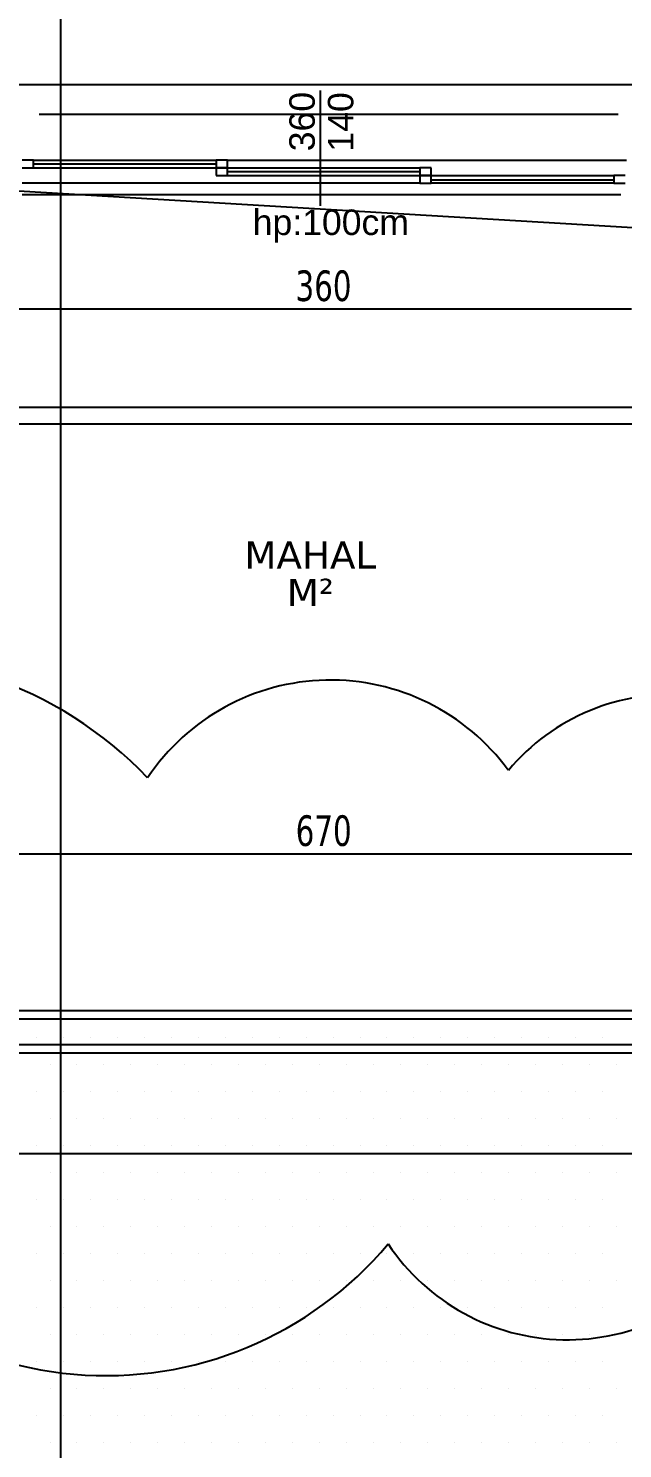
# Model space of a CAD drawing. Header units: millimetres. Extents: x 43168.9 to 43194.6, y -25545.1 to -25543.4.
# Drawn here: x 43177.6631 to 43177.7331, y -25543.9605 to -25543.7933 of the extents above; entities that cross this region are included whole.
import ezdxf
from ezdxf.enums import TextEntityAlignment as Align

# ---------------------------------------------------------------- set-up
doc = ezdxf.new("R2010")
doc.units = ezdxf.units.MM
doc.header["$LTSCALE"] = 200
for name, pattern in [('DASHDOT', [1, 0.5, -0.25, 0, -0.25]), ('DASHDOT2', [0.5, 0.25, -0.125, 0, -0.125]), ('HIDDEN2', [0.1875, 0.125, -0.0625])]:
    doc.linetypes.add(name, pattern=pattern)
for name, color, linetype in [('aks_sgh', 5, 'DASHDOT2'), ('cam_sgh', 1, 'Continuous'), ('dograma_sgh', 43, 'Continuous'), ('gor-4_sgh', 17, 'Continuous'), ('izd.tas.alt_sgh', 214, 'HIDDEN2'), ('olcudis_sgh', 185, 'Continuous'), ('olcuic_sgh', 183, 'Continuous'), ('poz_sgh', 12, 'Continuous'), ('tarama-zemin_sgh', 197, 'Continuous'), ('yapi-yaklasma_sgh', 41, 'DASHDOT')]:
    doc.layers.add(name, color=color, linetype=linetype)
doc.styles.add('dim', font='VERDANA.TTF', dxfattribs={"width": 0.7})
doc.styles.add('text1', font='VERDANA.TTF')
doc.styles.add('text2', font='arial.ttf')

msp = doc.modelspace()

# ---------------------------------------------------------------- linework, layer by layer
for p, q in [((43177.71962, -25543.88064), (43177.71962, -25543.88064)), ((43177.70546, -25543.93638), (43177.70546, -25543.93638))]:
    msp.add_line(p, q)
for centre, radius, start, end in [((43177.64353, -25543.91362), 0.04646, 43.6908, 153.6908), ((43177.69868, -25543.89596), 0.02594, 36.1928, 146.1928), ((43177.73874, -25543.89667), 0.02495, 30.033, 140.033), ((43177.67222, -25543.90849), 0.04339, 210.0021, 320.0021), ((43177.72657, -25543.92226), 0.0254, 213.7818, 323.7818)]:
    msp.add_arc(centre, radius, start, end)
at = {"layer": 'aks_sgh'}
for p, q in [((43177.66688, -25543.74092), (43177.66688, -25544.60992)), ((43178.16688, -25543.83992), (43177.36488, -25543.83992)), ((43178.16688, -25543.90991), (43177.36488, -25543.90991))]:
    msp.add_line(p, q, dxfattribs=at)
at = {"layer": 'cam_sgh'}
for p, q in [((43177.6637, -25543.80928), (43177.68521, -25543.80928)), ((43177.68654, -25543.81015), (43177.70921, -25543.81015)), ((43177.71054, -25543.81113), (43177.73206, -25543.81113)), ((43177.62988, -25543.91291), (43177.76588, -25543.91291)), ((43177.63088, -25543.91391), (43177.76588, -25543.91391))]:
    msp.add_line(p, q, dxfattribs=at)
at = {"layer": 'dograma_sgh'}
for p, q in [((43177.6637, -25543.80882), (43177.66237, -25543.80882)), ((43177.66237, -25543.80973), (43177.6637, -25543.80973)), ((43177.6637, -25543.80973), (43177.6637, -25543.80882)), ((43177.68654, -25543.80882), (43177.68521, -25543.80882)), ((43177.68521, -25543.80882), (43177.68521, -25543.80973)), ((43177.68654, -25543.80973), (43177.68521, -25543.80973)), ((43177.68521, -25543.80973), (43177.68521, -25543.81064)), ((43177.68521, -25543.80973), (43177.68654, -25543.80973)), ((43177.68654, -25543.80973), (43177.68654, -25543.80882)), ((43177.68654, -25543.81064), (43177.68654, -25543.80973)), ((43177.71054, -25543.80973), (43177.70921, -25543.80973)), ((43177.70921, -25543.80973), (43177.70921, -25543.81064)), ((43177.71054, -25543.81064), (43177.71054, -25543.80973)), ((43177.68521, -25543.81064), (43177.68654, -25543.81064)), ((43177.71054, -25543.81064), (43177.70921, -25543.81064)), ((43177.70921, -25543.81064), (43177.70921, -25543.81155)), ((43177.70921, -25543.81064), (43177.71054, -25543.81064)), ((43177.70921, -25543.81155), (43177.71054, -25543.81155)), ((43177.71054, -25543.81155), (43177.71054, -25543.81064)), ((43177.73339, -25543.81064), (43177.73206, -25543.81064)), ((43177.73206, -25543.81064), (43177.73206, -25543.81155)), ((43177.73206, -25543.81155), (43177.73339, -25543.81155))]:
    msp.add_line(p, q, dxfattribs=at)
at = {"layer": 'gor-4_sgh'}
for p, q in [((43177.43988, -25543.79992), (43177.76588, -25543.79992)), ((43177.66437, -25543.80342), (43177.73255, -25543.80342)), ((43177.6637, -25543.80882), (43177.68521, -25543.80882)), ((43177.6637, -25543.80973), (43177.68521, -25543.80973)), ((43177.68654, -25543.80882), (43177.73353, -25543.80882)), ((43177.68654, -25543.80973), (43177.70921, -25543.80973)), ((43177.70921, -25543.81155), (43177.66237, -25543.81155)), ((43177.68654, -25543.81064), (43177.70921, -25543.81064)), ((43177.71054, -25543.81064), (43177.73206, -25543.81064)), ((43177.73206, -25543.81155), (43177.71054, -25543.81155)), ((43177.73288, -25543.81292), (43177.66237, -25543.81292)), ((43177.63088, -25543.90891), (43177.76588, -25543.90891))]:
    msp.add_line(p, q, dxfattribs=at)
at = {"layer": 'izd.tas.alt_sgh'}
msp.add_line((43177.44388, -25543.83792), (43178.08788, -25543.83792), dxfattribs=at)
at = {"layer": 'olcudis_sgh'}
msp.add_line((43177.90113, -25543.92576), (43177.63063, -25543.92576), dxfattribs=at)
at = {"layer": 'olcuic_sgh'}
for p, q in [((43177.66163, -25543.82632), (43177.73413, -25543.82632)), ((43177.63063, -25543.89046), (43177.76513, -25543.89046))]:
    msp.add_line(p, q, dxfattribs=at)
at = {"layer": 'poz_sgh'}
msp.add_line((43177.69748, -25543.81422), (43177.69748, -25543.80064), dxfattribs=at)
at = {"layer": 'tarama-zemin_sgh'}
for p, q in [((43177.66405, -25543.9121), (43177.66405, -25543.9121)), ((43177.66722, -25543.9121), (43177.66722, -25543.9121)), ((43177.6704, -25543.9121), (43177.6704, -25543.9121)), ((43177.67357, -25543.9121), (43177.67357, -25543.9121)), ((43177.67675, -25543.9121), (43177.67675, -25543.9121)), ((43177.67992, -25543.9121), (43177.67992, -25543.9121)), ((43177.6831, -25543.9121), (43177.6831, -25543.9121)), ((43177.68627, -25543.9121), (43177.68627, -25543.9121)), ((43177.68945, -25543.9121), (43177.68945, -25543.9121)), ((43177.69262, -25543.9121), (43177.69262, -25543.9121)), ((43177.6958, -25543.9121), (43177.6958, -25543.9121)), ((43177.69897, -25543.9121), (43177.69897, -25543.9121)), ((43177.70215, -25543.9121), (43177.70215, -25543.9121)), ((43177.70532, -25543.9121), (43177.70532, -25543.9121)), ((43177.7085, -25543.9121), (43177.7085, -25543.9121)), ((43177.71167, -25543.9121), (43177.71167, -25543.9121)), ((43177.71485, -25543.9121), (43177.71485, -25543.9121)), ((43177.71802, -25543.9121), (43177.71802, -25543.9121)), ((43177.7212, -25543.9121), (43177.7212, -25543.9121)), ((43177.72437, -25543.9121), (43177.72437, -25543.9121)), ((43177.72755, -25543.9121), (43177.72755, -25543.9121)), ((43177.73072, -25543.9121), (43177.73072, -25543.9121)), ((43177.66564, -25543.91528), (43177.66564, -25543.91528)), ((43177.66881, -25543.91528), (43177.66881, -25543.91528)), ((43177.67199, -25543.91528), (43177.67199, -25543.91528)), ((43177.67516, -25543.91528), (43177.67516, -25543.91528)), ((43177.67834, -25543.91528), (43177.67834, -25543.91528)), ((43177.68151, -25543.91528), (43177.68151, -25543.91528)), ((43177.68469, -25543.91528), (43177.68469, -25543.91528)), ((43177.68786, -25543.91528), (43177.68786, -25543.91528)), ((43177.69104, -25543.91528), (43177.69104, -25543.91528)), ((43177.69421, -25543.91528), (43177.69421, -25543.91528)), ((43177.69739, -25543.91528), (43177.69739, -25543.91528)), ((43177.70056, -25543.91528), (43177.70056, -25543.91528)), ((43177.70374, -25543.91528), (43177.70374, -25543.91528)), ((43177.70691, -25543.91528), (43177.70691, -25543.91528)), ((43177.71009, -25543.91528), (43177.71009, -25543.91528)), ((43177.71326, -25543.91528), (43177.71326, -25543.91528)), ((43177.71644, -25543.91528), (43177.71644, -25543.91528)), ((43177.71961, -25543.91528), (43177.71961, -25543.91528)), ((43177.72279, -25543.91528), (43177.72279, -25543.91528)), ((43177.72596, -25543.91528), (43177.72596, -25543.91528)), ((43177.72914, -25543.91528), (43177.72914, -25543.91528)), ((43177.73231, -25543.91528), (43177.73231, -25543.91528)), ((43177.66405, -25543.91845), (43177.66405, -25543.91845)), ((43177.66722, -25543.91845), (43177.66722, -25543.91845)), ((43177.6704, -25543.91845), (43177.6704, -25543.91845)), ((43177.67357, -25543.91845), (43177.67357, -25543.91845)), ((43177.67675, -25543.91845), (43177.67675, -25543.91845)), ((43177.67992, -25543.91845), (43177.67992, -25543.91845)), ((43177.6831, -25543.91845), (43177.6831, -25543.91845)), ((43177.68627, -25543.91845), (43177.68627, -25543.91845)), ((43177.68945, -25543.91845), (43177.68945, -25543.91845)), ((43177.69262, -25543.91845), (43177.69262, -25543.91845)), ((43177.6958, -25543.91845), (43177.6958, -25543.91845)), ((43177.69897, -25543.91845), (43177.69897, -25543.91845)), ((43177.70215, -25543.91845), (43177.70215, -25543.91845)), ((43177.70532, -25543.91845), (43177.70532, -25543.91845)), ((43177.7085, -25543.91845), (43177.7085, -25543.91845)), ((43177.71167, -25543.91845), (43177.71167, -25543.91845)), ((43177.71485, -25543.91845), (43177.71485, -25543.91845)), ((43177.71802, -25543.91845), (43177.71802, -25543.91845)), ((43177.7212, -25543.91845), (43177.7212, -25543.91845)), ((43177.72437, -25543.91845), (43177.72437, -25543.91845)), ((43177.72755, -25543.91845), (43177.72755, -25543.91845)), ((43177.73072, -25543.91845), (43177.73072, -25543.91845)), ((43177.66564, -25543.92163), (43177.66564, -25543.92163)), ((43177.66881, -25543.92163), (43177.66881, -25543.92163)), ((43177.67199, -25543.92163), (43177.67199, -25543.92163)), ((43177.67516, -25543.92163), (43177.67516, -25543.92163)), ((43177.67834, -25543.92163), (43177.67834, -25543.92163)), ((43177.68151, -25543.92163), (43177.68151, -25543.92163)), ((43177.68469, -25543.92163), (43177.68469, -25543.92163)), ((43177.68786, -25543.92163), (43177.68786, -25543.92163)), ((43177.69104, -25543.92163), (43177.69104, -25543.92163)), ((43177.69421, -25543.92163), (43177.69421, -25543.92163)), ((43177.69739, -25543.92163), (43177.69739, -25543.92163)), ((43177.70056, -25543.92163), (43177.70056, -25543.92163)), ((43177.70374, -25543.92163), (43177.70374, -25543.92163)), ((43177.70691, -25543.92163), (43177.70691, -25543.92163)), ((43177.71009, -25543.92163), (43177.71009, -25543.92163)), ((43177.71326, -25543.92163), (43177.71326, -25543.92163)), ((43177.71644, -25543.92163), (43177.71644, -25543.92163)), ((43177.71961, -25543.92163), (43177.71961, -25543.92163)), ((43177.72279, -25543.92163), (43177.72279, -25543.92163)), ((43177.72596, -25543.92163), (43177.72596, -25543.92163)), ((43177.72914, -25543.92163), (43177.72914, -25543.92163)), ((43177.73231, -25543.92163), (43177.73231, -25543.92163)), ((43177.66405, -25543.9248), (43177.66405, -25543.9248)), ((43177.66722, -25543.9248), (43177.66722, -25543.9248)), ((43177.6704, -25543.9248), (43177.6704, -25543.9248)), ((43177.67357, -25543.9248), (43177.67357, -25543.9248)), ((43177.67675, -25543.9248), (43177.67675, -25543.9248)), ((43177.67992, -25543.9248), (43177.67992, -25543.9248)), ((43177.6831, -25543.9248), (43177.6831, -25543.9248)), ((43177.68627, -25543.9248), (43177.68627, -25543.9248)), ((43177.68945, -25543.9248), (43177.68945, -25543.9248)), ((43177.69262, -25543.9248), (43177.69262, -25543.9248)), ((43177.6958, -25543.9248), (43177.6958, -25543.9248)), ((43177.69897, -25543.9248), (43177.69897, -25543.9248)), ((43177.70215, -25543.9248), (43177.70215, -25543.9248)), ((43177.70532, -25543.9248), (43177.70532, -25543.9248)), ((43177.7085, -25543.9248), (43177.7085, -25543.9248)), ((43177.71167, -25543.9248), (43177.71167, -25543.9248)), ((43177.71485, -25543.9248), (43177.71485, -25543.9248)), ((43177.71802, -25543.9248), (43177.71802, -25543.9248)), ((43177.7212, -25543.9248), (43177.7212, -25543.9248)), ((43177.72437, -25543.9248), (43177.72437, -25543.9248)), ((43177.72755, -25543.9248), (43177.72755, -25543.9248)), ((43177.73072, -25543.9248), (43177.73072, -25543.9248)), ((43177.66564, -25543.92798), (43177.66564, -25543.92798)), ((43177.66881, -25543.92798), (43177.66881, -25543.92798)), ((43177.67199, -25543.92798), (43177.67199, -25543.92798)), ((43177.67516, -25543.92798), (43177.67516, -25543.92798)), ((43177.67834, -25543.92798), (43177.67834, -25543.92798)), ((43177.68151, -25543.92798), (43177.68151, -25543.92798)), ((43177.68469, -25543.92798), (43177.68469, -25543.92798)), ((43177.68786, -25543.92798), (43177.68786, -25543.92798)), ((43177.69104, -25543.92798), (43177.69104, -25543.92798)), ((43177.69421, -25543.92798), (43177.69421, -25543.92798)), ((43177.69739, -25543.92798), (43177.69739, -25543.92798)), ((43177.70056, -25543.92798), (43177.70056, -25543.92798)), ((43177.70374, -25543.92798), (43177.70374, -25543.92798)), ((43177.70691, -25543.92798), (43177.70691, -25543.92798)), ((43177.71009, -25543.92798), (43177.71009, -25543.92798)), ((43177.71326, -25543.92798), (43177.71326, -25543.92798)), ((43177.71644, -25543.92798), (43177.71644, -25543.92798)), ((43177.71961, -25543.92798), (43177.71961, -25543.92798)), ((43177.72279, -25543.92798), (43177.72279, -25543.92798)), ((43177.72596, -25543.92798), (43177.72596, -25543.92798)), ((43177.72914, -25543.92798), (43177.72914, -25543.92798)), ((43177.73231, -25543.92798), (43177.73231, -25543.92798)), ((43177.66405, -25543.93115), (43177.66405, -25543.93115)), ((43177.66722, -25543.93115), (43177.66722, -25543.93115)), ((43177.6704, -25543.93115), (43177.6704, -25543.93115)), ((43177.67357, -25543.93115), (43177.67357, -25543.93115)), ((43177.67675, -25543.93115), (43177.67675, -25543.93115)), ((43177.67992, -25543.93115), (43177.67992, -25543.93115)), ((43177.6831, -25543.93115), (43177.6831, -25543.93115)), ((43177.68627, -25543.93115), (43177.68627, -25543.93115)), ((43177.68945, -25543.93115), (43177.68945, -25543.93115)), ((43177.69262, -25543.93115), (43177.69262, -25543.93115)), ((43177.6958, -25543.93115), (43177.6958, -25543.93115)), ((43177.69897, -25543.93115), (43177.69897, -25543.93115)), ((43177.70215, -25543.93115), (43177.70215, -25543.93115)), ((43177.70532, -25543.93115), (43177.70532, -25543.93115)), ((43177.7085, -25543.93115), (43177.7085, -25543.93115)), ((43177.71167, -25543.93115), (43177.71167, -25543.93115)), ((43177.71485, -25543.93115), (43177.71485, -25543.93115)), ((43177.71802, -25543.93115), (43177.71802, -25543.93115)), ((43177.7212, -25543.93115), (43177.7212, -25543.93115)), ((43177.72437, -25543.93115), (43177.72437, -25543.93115)), ((43177.72755, -25543.93115), (43177.72755, -25543.93115)), ((43177.73072, -25543.93115), (43177.73072, -25543.93115)), ((43177.66564, -25543.93433), (43177.66564, -25543.93433)), ((43177.66881, -25543.93433), (43177.66881, -25543.93433)), ((43177.67199, -25543.93433), (43177.67199, -25543.93433)), ((43177.67516, -25543.93433), (43177.67516, -25543.93433)), ((43177.67834, -25543.93433), (43177.67834, -25543.93433)), ((43177.68151, -25543.93433), (43177.68151, -25543.93433)), ((43177.68469, -25543.93433), (43177.68469, -25543.93433)), ((43177.68786, -25543.93433), (43177.68786, -25543.93433)), ((43177.69104, -25543.93433), (43177.69104, -25543.93433)), ((43177.69421, -25543.93433), (43177.69421, -25543.93433)), ((43177.69739, -25543.93433), (43177.69739, -25543.93433)), ((43177.70056, -25543.93433), (43177.70056, -25543.93433)), ((43177.70374, -25543.93433), (43177.70374, -25543.93433)), ((43177.70691, -25543.93433), (43177.70691, -25543.93433)), ((43177.71009, -25543.93433), (43177.71009, -25543.93433)), ((43177.71326, -25543.93433), (43177.71326, -25543.93433)), ((43177.71644, -25543.93433), (43177.71644, -25543.93433)), ((43177.71961, -25543.93433), (43177.71961, -25543.93433)), ((43177.72279, -25543.93433), (43177.72279, -25543.93433)), ((43177.72596, -25543.93433), (43177.72596, -25543.93433)), ((43177.72914, -25543.93433), (43177.72914, -25543.93433)), ((43177.73231, -25543.93433), (43177.73231, -25543.93433)), ((43177.66405, -25543.9375), (43177.66405, -25543.9375)), ((43177.66722, -25543.9375), (43177.66722, -25543.9375)), ((43177.6704, -25543.9375), (43177.6704, -25543.9375)), ((43177.67357, -25543.9375), (43177.67357, -25543.9375)), ((43177.67675, -25543.9375), (43177.67675, -25543.9375)), ((43177.67992, -25543.9375), (43177.67992, -25543.9375)), ((43177.6831, -25543.9375), (43177.6831, -25543.9375)), ((43177.68627, -25543.9375), (43177.68627, -25543.9375)), ((43177.68945, -25543.9375), (43177.68945, -25543.9375)), ((43177.69262, -25543.9375), (43177.69262, -25543.9375)), ((43177.6958, -25543.9375), (43177.6958, -25543.9375)), ((43177.69897, -25543.9375), (43177.69897, -25543.9375)), ((43177.70215, -25543.9375), (43177.70215, -25543.9375)), ((43177.70532, -25543.9375), (43177.70532, -25543.9375)), ((43177.7085, -25543.9375), (43177.7085, -25543.9375)), ((43177.71167, -25543.9375), (43177.71167, -25543.9375)), ((43177.71485, -25543.9375), (43177.71485, -25543.9375)), ((43177.71802, -25543.9375), (43177.71802, -25543.9375)), ((43177.7212, -25543.9375), (43177.7212, -25543.9375)), ((43177.72437, -25543.9375), (43177.72437, -25543.9375)), ((43177.72755, -25543.9375), (43177.72755, -25543.9375)), ((43177.73072, -25543.9375), (43177.73072, -25543.9375)), ((43177.66564, -25543.94068), (43177.66564, -25543.94068)), ((43177.66881, -25543.94068), (43177.66881, -25543.94068)), ((43177.67199, -25543.94068), (43177.67199, -25543.94068)), ((43177.67516, -25543.94068), (43177.67516, -25543.94068)), ((43177.67834, -25543.94068), (43177.67834, -25543.94068)), ((43177.68151, -25543.94068), (43177.68151, -25543.94068)), ((43177.68469, -25543.94068), (43177.68469, -25543.94068)), ((43177.68786, -25543.94068), (43177.68786, -25543.94068)), ((43177.69104, -25543.94068), (43177.69104, -25543.94068)), ((43177.69421, -25543.94068), (43177.69421, -25543.94068)), ((43177.69739, -25543.94068), (43177.69739, -25543.94068)), ((43177.70056, -25543.94068), (43177.70056, -25543.94068)), ((43177.70374, -25543.94068), (43177.70374, -25543.94068)), ((43177.70691, -25543.94068), (43177.70691, -25543.94068)), ((43177.71009, -25543.94068), (43177.71009, -25543.94068)), ((43177.71326, -25543.94068), (43177.71326, -25543.94068)), ((43177.71644, -25543.94068), (43177.71644, -25543.94068)), ((43177.71961, -25543.94068), (43177.71961, -25543.94068)), ((43177.72279, -25543.94068), (43177.72279, -25543.94068)), ((43177.72596, -25543.94068), (43177.72596, -25543.94068)), ((43177.72914, -25543.94068), (43177.72914, -25543.94068)), ((43177.73231, -25543.94068), (43177.73231, -25543.94068)), ((43177.66405, -25543.94385), (43177.66405, -25543.94385)), ((43177.66722, -25543.94385), (43177.66722, -25543.94385)), ((43177.6704, -25543.94385), (43177.6704, -25543.94385)), ((43177.67357, -25543.94385), (43177.67357, -25543.94385)), ((43177.67675, -25543.94385), (43177.67675, -25543.94385)), ((43177.67992, -25543.94385), (43177.67992, -25543.94385)), ((43177.6831, -25543.94385), (43177.6831, -25543.94385)), ((43177.68627, -25543.94385), (43177.68627, -25543.94385)), ((43177.68945, -25543.94385), (43177.68945, -25543.94385)), ((43177.69262, -25543.94385), (43177.69262, -25543.94385)), ((43177.6958, -25543.94385), (43177.6958, -25543.94385)), ((43177.69897, -25543.94385), (43177.69897, -25543.94385)), ((43177.70215, -25543.94385), (43177.70215, -25543.94385)), ((43177.70532, -25543.94385), (43177.70532, -25543.94385)), ((43177.7085, -25543.94385), (43177.7085, -25543.94385)), ((43177.71167, -25543.94385), (43177.71167, -25543.94385)), ((43177.71485, -25543.94385), (43177.71485, -25543.94385)), ((43177.71802, -25543.94385), (43177.71802, -25543.94385)), ((43177.7212, -25543.94385), (43177.7212, -25543.94385)), ((43177.72437, -25543.94385), (43177.72437, -25543.94385)), ((43177.72755, -25543.94385), (43177.72755, -25543.94385)), ((43177.73072, -25543.94385), (43177.73072, -25543.94385)), ((43177.66564, -25543.94703), (43177.66564, -25543.94703)), ((43177.66881, -25543.94703), (43177.66881, -25543.94703)), ((43177.67199, -25543.94703), (43177.67199, -25543.94703)), ((43177.67516, -25543.94703), (43177.67516, -25543.94703)), ((43177.67834, -25543.94703), (43177.67834, -25543.94703)), ((43177.68151, -25543.94703), (43177.68151, -25543.94703)), ((43177.68469, -25543.94703), (43177.68469, -25543.94703)), ((43177.68786, -25543.94703), (43177.68786, -25543.94703)), ((43177.69104, -25543.94703), (43177.69104, -25543.94703)), ((43177.69421, -25543.94703), (43177.69421, -25543.94703)), ((43177.69739, -25543.94703), (43177.69739, -25543.94703)), ((43177.70056, -25543.94703), (43177.70056, -25543.94703)), ((43177.70374, -25543.94703), (43177.70374, -25543.94703)), ((43177.70691, -25543.94703), (43177.70691, -25543.94703)), ((43177.71009, -25543.94703), (43177.71009, -25543.94703)), ((43177.71326, -25543.94703), (43177.71326, -25543.94703)), ((43177.71644, -25543.94703), (43177.71644, -25543.94703)), ((43177.71961, -25543.94703), (43177.71961, -25543.94703)), ((43177.72279, -25543.94703), (43177.72279, -25543.94703)), ((43177.72596, -25543.94703), (43177.72596, -25543.94703)), ((43177.72914, -25543.94703), (43177.72914, -25543.94703)), ((43177.73231, -25543.94703), (43177.73231, -25543.94703)), ((43177.66405, -25543.9502), (43177.66405, -25543.9502)), ((43177.66722, -25543.9502), (43177.66722, -25543.9502)), ((43177.6704, -25543.9502), (43177.6704, -25543.9502)), ((43177.67357, -25543.9502), (43177.67357, -25543.9502)), ((43177.67675, -25543.9502), (43177.67675, -25543.9502)), ((43177.67992, -25543.9502), (43177.67992, -25543.9502)), ((43177.6831, -25543.9502), (43177.6831, -25543.9502)), ((43177.68627, -25543.9502), (43177.68627, -25543.9502)), ((43177.68945, -25543.9502), (43177.68945, -25543.9502)), ((43177.69262, -25543.9502), (43177.69262, -25543.9502)), ((43177.6958, -25543.9502), (43177.6958, -25543.9502)), ((43177.69897, -25543.9502), (43177.69897, -25543.9502)), ((43177.70215, -25543.9502), (43177.70215, -25543.9502)), ((43177.70532, -25543.9502), (43177.70532, -25543.9502)), ((43177.7085, -25543.9502), (43177.7085, -25543.9502)), ((43177.71167, -25543.9502), (43177.71167, -25543.9502)), ((43177.71485, -25543.9502), (43177.71485, -25543.9502)), ((43177.71802, -25543.9502), (43177.71802, -25543.9502)), ((43177.7212, -25543.9502), (43177.7212, -25543.9502)), ((43177.72437, -25543.9502), (43177.72437, -25543.9502)), ((43177.72755, -25543.9502), (43177.72755, -25543.9502)), ((43177.73072, -25543.9502), (43177.73072, -25543.9502)), ((43177.66564, -25543.95338), (43177.66564, -25543.95338)), ((43177.66881, -25543.95338), (43177.66881, -25543.95338)), ((43177.67199, -25543.95338), (43177.67199, -25543.95338)), ((43177.67516, -25543.95338), (43177.67516, -25543.95338)), ((43177.67834, -25543.95338), (43177.67834, -25543.95338)), ((43177.68151, -25543.95338), (43177.68151, -25543.95338)), ((43177.68469, -25543.95338), (43177.68469, -25543.95338)), ((43177.68786, -25543.95338), (43177.68786, -25543.95338)), ((43177.69104, -25543.95338), (43177.69104, -25543.95338)), ((43177.69421, -25543.95338), (43177.69421, -25543.95338)), ((43177.69739, -25543.95338), (43177.69739, -25543.95338)), ((43177.70056, -25543.95338), (43177.70056, -25543.95338)), ((43177.70374, -25543.95338), (43177.70374, -25543.95338)), ((43177.70691, -25543.95338), (43177.70691, -25543.95338)), ((43177.71009, -25543.95338), (43177.71009, -25543.95338)), ((43177.71326, -25543.95338), (43177.71326, -25543.95338)), ((43177.71644, -25543.95338), (43177.71644, -25543.95338)), ((43177.71961, -25543.95338), (43177.71961, -25543.95338)), ((43177.72279, -25543.95338), (43177.72279, -25543.95338)), ((43177.72596, -25543.95338), (43177.72596, -25543.95338)), ((43177.72914, -25543.95338), (43177.72914, -25543.95338)), ((43177.73231, -25543.95338), (43177.73231, -25543.95338)), ((43177.66405, -25543.95655), (43177.66405, -25543.95655)), ((43177.66722, -25543.95655), (43177.66722, -25543.95655)), ((43177.6704, -25543.95655), (43177.6704, -25543.95655)), ((43177.67357, -25543.95655), (43177.67357, -25543.95655)), ((43177.67675, -25543.95655), (43177.67675, -25543.95655)), ((43177.67992, -25543.95655), (43177.67992, -25543.95655)), ((43177.6831, -25543.95655), (43177.6831, -25543.95655)), ((43177.68627, -25543.95655), (43177.68627, -25543.95655)), ((43177.68945, -25543.95655), (43177.68945, -25543.95655)), ((43177.69262, -25543.95655), (43177.69262, -25543.95655)), ((43177.6958, -25543.95655), (43177.6958, -25543.95655)), ((43177.69897, -25543.95655), (43177.69897, -25543.95655)), ((43177.70215, -25543.95655), (43177.70215, -25543.95655)), ((43177.70532, -25543.95655), (43177.70532, -25543.95655)), ((43177.7085, -25543.95655), (43177.7085, -25543.95655)), ((43177.71167, -25543.95655), (43177.71167, -25543.95655)), ((43177.71485, -25543.95655), (43177.71485, -25543.95655)), ((43177.71802, -25543.95655), (43177.71802, -25543.95655)), ((43177.7212, -25543.95655), (43177.7212, -25543.95655)), ((43177.72437, -25543.95655), (43177.72437, -25543.95655)), ((43177.72755, -25543.95655), (43177.72755, -25543.95655)), ((43177.73072, -25543.95655), (43177.73072, -25543.95655)), ((43177.66564, -25543.95973), (43177.66564, -25543.95973)), ((43177.66881, -25543.95973), (43177.66881, -25543.95973)), ((43177.67199, -25543.95973), (43177.67199, -25543.95973)), ((43177.67516, -25543.95973), (43177.67516, -25543.95973)), ((43177.67834, -25543.95973), (43177.67834, -25543.95973)), ((43177.68151, -25543.95973), (43177.68151, -25543.95973)), ((43177.68469, -25543.95973), (43177.68469, -25543.95973)), ((43177.68786, -25543.95973), (43177.68786, -25543.95973)), ((43177.69104, -25543.95973), (43177.69104, -25543.95973)), ((43177.69421, -25543.95973), (43177.69421, -25543.95973)), ((43177.69739, -25543.95973), (43177.69739, -25543.95973)), ((43177.70056, -25543.95973), (43177.70056, -25543.95973)), ((43177.70374, -25543.95973), (43177.70374, -25543.95973)), ((43177.70691, -25543.95973), (43177.70691, -25543.95973)), ((43177.71009, -25543.95973), (43177.71009, -25543.95973)), ((43177.71326, -25543.95973), (43177.71326, -25543.95973)), ((43177.71644, -25543.95973), (43177.71644, -25543.95973)), ((43177.71961, -25543.95973), (43177.71961, -25543.95973)), ((43177.72279, -25543.95973), (43177.72279, -25543.95973)), ((43177.72596, -25543.95973), (43177.72596, -25543.95973)), ((43177.72914, -25543.95973), (43177.72914, -25543.95973)), ((43177.73231, -25543.95973), (43177.73231, -25543.95973))]:
    msp.add_line(p, q, dxfattribs=at)
at = {"layer": 'yapi-yaklasma_sgh'}
msp.add_line((43177.364, -25543.79476), (43178.17777, -25543.84307), dxfattribs=at)
msp.add_line((43177.364, -25543.79476), (43178.17777, -25543.84307), dxfattribs=at)

# ---------------------------------------------------------------- texts
at = {"color": 7, "style": 'text1'}
for tag, text, p in [('MAHAL', '', (43177.69629, -25543.8553)), ('M²', 'm²', (43177.69629, -25543.85968))]:
    msp.add_attdef(tag, text=text, height=0.0032, dxfattribs=at).set_placement(p, align=Align.MIDDLE)
at = {"layer": 'olcuic_sgh', "color": 2, "style": 'dim', "width": 0.7}
for s, p in [('360', (43177.69455, -25543.82541)), ('670', (43177.69457, -25543.88954))]:
    msp.add_text(s, height=0.0036, dxfattribs=at).set_placement(p)
at = {"layer": 'poz_sgh', "style": 'text2'}
for s, p in [('360', (43177.69682, -25543.80429)), ('140', (43177.70136, -25543.80433))]:
    msp.add_text(s, height=0.003, rotation=90, dxfattribs=at).set_placement(p, align=Align.CENTER)
msp.add_text('hp:100cm', height=0.003, dxfattribs=at).set_placement((43177.69871, -25543.81764), align=Align.CENTER)

doc.saveas('drawing.dxf')
